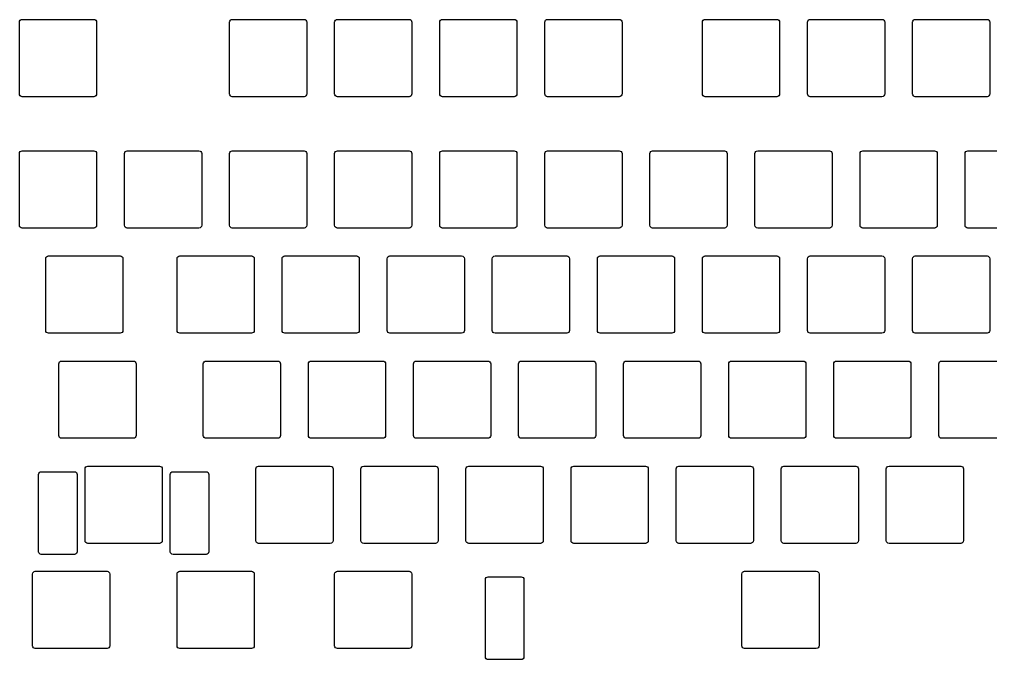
# Model space of a CAD drawing. Header units: millimetres. Extents: x 0 to 343, y 0 to 116.
# Drawn here: x 0 to 176.1, y 0 to 116 of the extents above; entities that cross this region are included whole.
import ezdxf

# ---------------------------------------------------------------- set-up
doc = ezdxf.new("R2010")
doc.units = ezdxf.units.MM
doc.layers.get('0').update_dxf_attribs({"linetype": 'CONTINUOUS'})

msp = doc.modelspace()

# ---------------------------------------------------------------- linework, layer by layer
at = {"color": 7}
for p, q in [((0, 102.513), (0, 115.513)), ((0.5, 116.013), (13.5, 116.013)), ((14, 115.513), (14, 102.513)), ((38.1, 102.513), (38.1, 115.513)), ((38.6, 116.013), (51.6, 116.013)), ((52.1, 115.513), (52.1, 102.513)), ((57.15, 102.513), (57.15, 115.513)), ((57.65, 116.013), (70.65, 116.013)), ((71.15, 115.513), (71.15, 102.513)), ((76.2, 102.513), (76.2, 115.513)), ((76.7, 116.013), (89.7, 116.013)), ((90.2, 115.513), (90.2, 102.513)), ((95.25, 102.513), (95.25, 115.513)), ((95.75, 116.013), (108.75, 116.013)), ((109.25, 115.513), (109.25, 102.513)), ((123.825, 102.513), (123.825, 115.513)), ((124.325, 116.013), (137.325, 116.013)), ((137.825, 115.513), (137.825, 102.513)), ((142.875, 102.513), (142.875, 115.513)), ((143.375, 116.013), (156.375, 116.013)), ((156.875, 115.513), (156.875, 102.513)), ((161.925, 102.513), (161.925, 115.513)), ((162.425, 116.013), (175.425, 116.013)), ((175.925, 115.513), (175.925, 102.513)), ((0, 102.513), (0, 102.513)), ((38.1, 102.513), (38.1, 102.513)), ((57.15, 102.513), (57.15, 102.513)), ((76.2, 102.513), (76.2, 102.513)), ((95.25, 102.513), (95.25, 102.513)), ((123.825, 102.513), (123.825, 102.513)), ((142.875, 102.513), (142.875, 102.513)), ((161.925, 102.513), (161.925, 102.513)), ((13.5, 102.013), (0.5, 102.013)), ((51.6, 102.013), (38.6, 102.013)), ((70.65, 102.013), (57.65, 102.013)), ((89.7, 102.013), (76.7, 102.013)), ((108.75, 102.013), (95.75, 102.013)), ((137.325, 102.013), (124.325, 102.013)), ((156.375, 102.013), (143.375, 102.013)), ((175.425, 102.013), (162.425, 102.013)), ((0, 78.7), (0, 91.7)), ((0.5, 92.2), (13.5, 92.2)), ((14, 91.7), (14, 78.7)), ((19.05, 78.7), (19.05, 91.7)), ((19.55, 92.2), (32.55, 92.2)), ((33.05, 91.7), (33.05, 78.7)), ((38.1, 78.7), (38.1, 91.7)), ((38.6, 92.2), (51.6, 92.2)), ((52.1, 91.7), (52.1, 78.7)), ((57.15, 78.7), (57.15, 91.7)), ((57.65, 92.2), (70.65, 92.2)), ((71.15, 91.7), (71.15, 78.7)), ((76.2, 78.7), (76.2, 91.7)), ((76.7, 92.2), (89.7, 92.2)), ((90.2, 91.7), (90.2, 78.7)), ((95.25, 78.7), (95.25, 91.7)), ((95.75, 92.2), (108.75, 92.2)), ((109.25, 91.7), (109.25, 78.7)), ((114.3, 78.7), (114.3, 91.7)), ((114.8, 92.2), (127.8, 92.2)), ((128.3, 91.7), (128.3, 78.7)), ((133.35, 78.7), (133.35, 91.7)), ((133.85, 92.2), (146.85, 92.2)), ((147.35, 91.7), (147.35, 78.7)), ((152.4, 78.7), (152.4, 91.7)), ((152.9, 92.2), (165.9, 92.2)), ((166.4, 91.7), (166.4, 78.7)), ((171.45, 78.7), (171.45, 91.7)), ((171.95, 92.2), (184.95, 92.2)), ((0, 78.7), (0, 78.7)), ((13.5, 78.2), (0.5, 78.2)), ((19.05, 78.7), (19.05, 78.7)), ((32.55, 78.2), (19.55, 78.2)), ((38.1, 78.7), (38.1, 78.7)), ((51.6, 78.2), (38.6, 78.2)), ((57.15, 78.7), (57.15, 78.7)), ((70.65, 78.2), (57.65, 78.2)), ((76.2, 78.7), (76.2, 78.7)), ((89.7, 78.2), (76.7, 78.2)), ((95.25, 78.7), (95.25, 78.7)), ((108.75, 78.2), (95.75, 78.2)), ((114.3, 78.7), (114.3, 78.7)), ((127.8, 78.2), (114.8, 78.2)), ((133.35, 78.7), (133.35, 78.7)), ((146.85, 78.2), (133.85, 78.2)), ((152.4, 78.7), (152.4, 78.7)), ((165.9, 78.2), (152.9, 78.2)), ((171.45, 78.7), (171.45, 78.7)), ((184.95, 78.2), (171.95, 78.2)), ((4.763, 59.65), (4.763, 72.65)), ((5.263, 73.15), (18.263, 73.15)), ((18.763, 72.65), (18.763, 59.65)), ((28.575, 59.65), (28.575, 72.65)), ((29.075, 73.15), (42.075, 73.15)), ((42.575, 72.65), (42.575, 59.65)), ((47.625, 59.65), (47.625, 72.65)), ((48.125, 73.15), (61.125, 73.15)), ((61.625, 72.65), (61.625, 59.65)), ((66.675, 59.65), (66.675, 72.65)), ((67.175, 73.15), (80.175, 73.15)), ((80.675, 72.65), (80.675, 59.65)), ((85.725, 59.65), (85.725, 72.65)), ((86.225, 73.15), (99.225, 73.15)), ((99.725, 72.65), (99.725, 59.65)), ((104.775, 59.65), (104.775, 72.65)), ((105.275, 73.15), (118.275, 73.15)), ((118.775, 72.65), (118.775, 59.65)), ((123.825, 59.65), (123.825, 72.65)), ((124.325, 73.15), (137.325, 73.15)), ((137.825, 72.65), (137.825, 59.65)), ((142.875, 59.65), (142.875, 72.65)), ((143.375, 73.15), (156.375, 73.15)), ((156.875, 72.65), (156.875, 59.65)), ((161.925, 59.65), (161.925, 72.65)), ((162.425, 73.15), (175.425, 73.15)), ((175.925, 72.65), (175.925, 59.65)), ((4.763, 59.65), (4.763, 59.65)), ((18.263, 59.15), (5.263, 59.15)), ((28.575, 59.65), (28.575, 59.65)), ((42.075, 59.15), (29.075, 59.15)), ((47.625, 59.65), (47.625, 59.65)), ((61.125, 59.15), (48.125, 59.15)), ((66.675, 59.65), (66.675, 59.65)), ((80.175, 59.15), (67.175, 59.15)), ((85.725, 59.65), (85.725, 59.65)), ((99.225, 59.15), (86.225, 59.15)), ((104.775, 59.65), (104.775, 59.65)), ((118.275, 59.15), (105.275, 59.15)), ((123.825, 59.65), (123.825, 59.65)), ((137.325, 59.15), (124.325, 59.15)), ((142.875, 59.65), (142.875, 59.65)), ((156.375, 59.15), (143.375, 59.15)), ((161.925, 59.65), (161.925, 59.65)), ((175.425, 59.15), (162.425, 59.15)), ((7.144, 40.6), (7.144, 53.601)), ((7.644, 54.101), (20.644, 54.101)), ((21.144, 53.601), (21.144, 40.6)), ((33.338, 40.6), (33.338, 53.601)), ((33.838, 54.101), (46.838, 54.101)), ((47.338, 53.601), (47.338, 40.6)), ((52.388, 40.6), (52.388, 53.601)), ((52.888, 54.101), (65.888, 54.101)), ((66.388, 53.601), (66.388, 40.6)), ((71.438, 40.6), (71.438, 53.601)), ((71.938, 54.101), (84.938, 54.101)), ((85.438, 53.601), (85.438, 40.6)), ((90.488, 40.6), (90.488, 53.601)), ((90.988, 54.101), (103.988, 54.101)), ((104.488, 53.601), (104.488, 40.6)), ((109.538, 40.6), (109.538, 53.601)), ((110.038, 54.101), (123.038, 54.101)), ((123.538, 53.601), (123.538, 40.6)), ((128.588, 40.6), (128.588, 53.601)), ((129.088, 54.101), (142.088, 54.101)), ((142.588, 53.601), (142.588, 40.6)), ((147.638, 40.6), (147.638, 53.601)), ((148.138, 54.101), (161.138, 54.101)), ((161.638, 53.601), (161.638, 40.6)), ((166.688, 40.6), (166.688, 53.601)), ((167.188, 54.101), (180.188, 54.101)), ((7.144, 40.6), (7.144, 40.6)), ((33.338, 40.6), (33.338, 40.6)), ((52.388, 40.6), (52.388, 40.6)), ((71.438, 40.6), (71.438, 40.6)), ((90.488, 40.6), (90.488, 40.6)), ((109.538, 40.6), (109.538, 40.6)), ((128.588, 40.6), (128.588, 40.6)), ((147.638, 40.6), (147.638, 40.6)), ((166.688, 40.6), (166.688, 40.6)), ((20.644, 40.1), (7.644, 40.1)), ((46.838, 40.1), (33.838, 40.1)), ((65.888, 40.1), (52.888, 40.1)), ((84.938, 40.1), (71.938, 40.1)), ((103.988, 40.1), (90.988, 40.1)), ((123.038, 40.1), (110.038, 40.1)), ((142.088, 40.1), (129.088, 40.1)), ((161.138, 40.1), (148.138, 40.1)), ((180.188, 40.1), (167.188, 40.1)), ((3.468, 19.55), (3.468, 33.55)), ((3.968, 34.05), (9.968, 34.05)), ((10.468, 33.55), (10.468, 19.55)), ((11.906, 21.55), (11.906, 34.55)), ((12.406, 35.05), (25.406, 35.05)), ((25.906, 34.55), (25.906, 21.55)), ((27.344, 19.55), (27.344, 33.55)), ((27.844, 34.05), (33.844, 34.05)), ((34.344, 33.55), (34.344, 19.55)), ((42.863, 21.55), (42.863, 34.55)), ((43.363, 35.05), (56.363, 35.05)), ((56.863, 34.55), (56.863, 21.55)), ((61.913, 21.55), (61.913, 34.55)), ((62.413, 35.05), (75.413, 35.05)), ((75.913, 34.55), (75.913, 21.55)), ((80.963, 21.55), (80.963, 34.55)), ((81.463, 35.05), (94.463, 35.05)), ((94.963, 34.55), (94.963, 21.55)), ((100.013, 21.55), (100.013, 34.55)), ((100.513, 35.05), (113.513, 35.05)), ((114.013, 34.55), (114.013, 21.55)), ((119.063, 21.55), (119.063, 34.55)), ((119.563, 35.05), (132.563, 35.05)), ((133.063, 34.55), (133.063, 21.55)), ((138.113, 21.55), (138.113, 34.55)), ((138.613, 35.05), (151.613, 35.05)), ((152.113, 34.55), (152.113, 21.55)), ((157.163, 21.55), (157.163, 34.55)), ((157.663, 35.05), (170.663, 35.05)), ((171.163, 34.55), (171.163, 21.55)), ((11.906, 21.55), (11.906, 21.55)), ((42.863, 21.55), (42.863, 21.55)), ((61.913, 21.55), (61.913, 21.55)), ((80.963, 21.55), (80.963, 21.55)), ((100.013, 21.55), (100.013, 21.55)), ((119.063, 21.55), (119.063, 21.55)), ((138.113, 21.55), (138.113, 21.55)), ((157.163, 21.55), (157.163, 21.55)), ((3.468, 19.55), (3.468, 19.55)), ((25.406, 21.05), (12.406, 21.05)), ((27.344, 19.55), (27.344, 19.55)), ((56.363, 21.05), (43.363, 21.05)), ((75.413, 21.05), (62.413, 21.05)), ((94.463, 21.05), (81.463, 21.05)), ((113.513, 21.05), (100.513, 21.05)), ((132.563, 21.05), (119.563, 21.05)), ((151.613, 21.05), (138.613, 21.05)), ((170.663, 21.05), (157.663, 21.05)), ((9.968, 19.05), (3.968, 19.05)), ((33.844, 19.05), (27.844, 19.05)), ((2.881, 16), (15.881, 16)), ((29.075, 16), (42.075, 16)), ((57.65, 16), (70.65, 16)), ((131.469, 16), (144.469, 16)), ((2.381, 2.5), (2.381, 15.5)), ((16.381, 15.5), (16.381, 2.5)), ((28.575, 2.5), (28.575, 15.5)), ((42.575, 15.5), (42.575, 2.5)), ((57.15, 2.5), (57.15, 15.5)), ((71.15, 15.5), (71.15, 2.5)), ((84.469, 0.5), (84.469, 14.5)), ((84.969, 15), (90.969, 15)), ((91.469, 14.5), (91.469, 0.5)), ((130.969, 2.5), (130.969, 15.5)), ((144.969, 15.5), (144.969, 2.5)), ((2.381, 2.5), (2.381, 2.5)), ((15.881, 2), (2.881, 2)), ((28.575, 2.5), (28.575, 2.5)), ((42.075, 2), (29.075, 2)), ((57.15, 2.5), (57.15, 2.5)), ((70.65, 2), (57.65, 2)), ((130.969, 2.5), (130.969, 2.5)), ((144.469, 2), (131.469, 2)), ((84.469, 0.5), (84.469, 0.5)), ((90.969, 0), (84.969, 0))]:
    msp.add_line(p, q, dxfattribs=at)
for points in [[(0, 115.513), (0, 115.645608), (0.052678, 115.772785), (0.146447, 115.866553)], [(0.146447, 115.866553), (0.240215, 115.960322), (0.367392, 116.013), (0.5, 116.013)], [(13.5, 116.013), (13.632608, 116.013), (13.759785, 115.960322), (13.853553, 115.866553)], [(13.853553, 115.866553), (13.947322, 115.772785), (14, 115.645608), (14, 115.513)], [(38.1, 115.513), (38.1, 115.645608), (38.152678, 115.772785), (38.246447, 115.866553)], [(38.246447, 115.866553), (38.340215, 115.960322), (38.467392, 116.013), (38.6, 116.013)], [(51.6, 116.013), (51.732608, 116.013), (51.859785, 115.960322), (51.953553, 115.866553)], [(51.953553, 115.866553), (52.047322, 115.772785), (52.1, 115.645608), (52.1, 115.513)], [(57.15, 115.513), (57.15, 115.645608), (57.202678, 115.772785), (57.296447, 115.866553)], [(57.296447, 115.866553), (57.390215, 115.960322), (57.517392, 116.013), (57.65, 116.013)], [(70.65, 116.013), (70.782608, 116.013), (70.909785, 115.960322), (71.003553, 115.866553)], [(71.003553, 115.866553), (71.097322, 115.772785), (71.15, 115.645608), (71.15, 115.513)], [(76.2, 115.513), (76.2, 115.645608), (76.252678, 115.772785), (76.346447, 115.866553)], [(76.346447, 115.866553), (76.440215, 115.960322), (76.567392, 116.013), (76.7, 116.013)], [(89.7, 116.013), (89.832608, 116.013), (89.959785, 115.960322), (90.053553, 115.866553)], [(90.053553, 115.866553), (90.147322, 115.772785), (90.2, 115.645608), (90.2, 115.513)], [(95.25, 115.513), (95.25, 115.645608), (95.302678, 115.772785), (95.396447, 115.866553)], [(95.396447, 115.866553), (95.490215, 115.960322), (95.617392, 116.013), (95.75, 116.013)], [(108.75, 116.013), (108.882608, 116.013), (109.009785, 115.960322), (109.103553, 115.866553)], [(109.103553, 115.866553), (109.197322, 115.772785), (109.25, 115.645608), (109.25, 115.513)], [(123.825, 115.513), (123.825, 115.645608), (123.877678, 115.772785), (123.971447, 115.866553)], [(123.971447, 115.866553), (124.065215, 115.960322), (124.192392, 116.013), (124.325, 116.013)], [(137.325, 116.013), (137.457608, 116.013), (137.584785, 115.960322), (137.678553, 115.866553)], [(137.678553, 115.866553), (137.772322, 115.772785), (137.825, 115.645608), (137.825, 115.513)], [(142.875, 115.513), (142.875, 115.645608), (142.927678, 115.772785), (143.021447, 115.866553)], [(143.021447, 115.866553), (143.115215, 115.960322), (143.242392, 116.013), (143.375, 116.013)], [(156.375, 116.013), (156.507608, 116.013), (156.634785, 115.960322), (156.728553, 115.866553)], [(156.728553, 115.866553), (156.822322, 115.772785), (156.875, 115.645608), (156.875, 115.513)], [(161.925, 115.513), (161.925, 115.645608), (161.977678, 115.772785), (162.071447, 115.866553)], [(162.071447, 115.866553), (162.165215, 115.960322), (162.292392, 116.013), (162.425, 116.013)], [(175.425, 116.013), (175.557608, 116.013), (175.684785, 115.960322), (175.778553, 115.866553)], [(175.778553, 115.866553), (175.872322, 115.772785), (175.925, 115.645608), (175.925, 115.513)], [(0.146447, 102.159447), (0.052678, 102.253215), (0, 102.380392), (0, 102.513)], [(0.5, 102.013), (0.367392, 102.013), (0.240215, 102.065678), (0.146447, 102.159447)], [(13.853553, 102.159447), (13.759785, 102.065678), (13.632608, 102.013), (13.5, 102.013)], [(14, 102.513), (14, 102.380392), (13.947322, 102.253215), (13.853553, 102.159447)], [(38.246447, 102.159447), (38.152678, 102.253215), (38.1, 102.380392), (38.1, 102.513)], [(38.6, 102.013), (38.467392, 102.013), (38.340215, 102.065678), (38.246447, 102.159447)], [(51.953553, 102.159447), (51.859785, 102.065678), (51.732608, 102.013), (51.6, 102.013)], [(52.1, 102.513), (52.1, 102.380392), (52.047322, 102.253215), (51.953553, 102.159447)], [(57.296447, 102.159447), (57.202678, 102.253215), (57.15, 102.380392), (57.15, 102.513)], [(57.65, 102.013), (57.517392, 102.013), (57.390215, 102.065678), (57.296447, 102.159447)], [(71.003553, 102.159447), (70.909785, 102.065678), (70.782608, 102.013), (70.65, 102.013)], [(71.15, 102.513), (71.15, 102.380392), (71.097322, 102.253215), (71.003553, 102.159447)], [(76.346447, 102.159447), (76.252678, 102.253215), (76.2, 102.380392), (76.2, 102.513)], [(76.7, 102.013), (76.567392, 102.013), (76.440215, 102.065678), (76.346447, 102.159447)], [(90.053553, 102.159447), (89.959785, 102.065678), (89.832608, 102.013), (89.7, 102.013)], [(90.2, 102.513), (90.2, 102.380392), (90.147322, 102.253215), (90.053553, 102.159447)], [(95.396447, 102.159447), (95.302678, 102.253215), (95.25, 102.380392), (95.25, 102.513)], [(95.75, 102.013), (95.617392, 102.013), (95.490215, 102.065678), (95.396447, 102.159447)], [(109.103553, 102.159447), (109.009785, 102.065678), (108.882608, 102.013), (108.75, 102.013)], [(109.25, 102.513), (109.25, 102.380392), (109.197322, 102.253215), (109.103553, 102.159447)], [(123.971447, 102.159447), (123.877678, 102.253215), (123.825, 102.380392), (123.825, 102.513)], [(124.325, 102.013), (124.192392, 102.013), (124.065215, 102.065678), (123.971447, 102.159447)], [(137.678553, 102.159447), (137.584785, 102.065678), (137.457608, 102.013), (137.325, 102.013)], [(137.825, 102.513), (137.825, 102.380392), (137.772322, 102.253215), (137.678553, 102.159447)], [(143.021447, 102.159447), (142.927678, 102.253215), (142.875, 102.380392), (142.875, 102.513)], [(143.375, 102.013), (143.242392, 102.013), (143.115215, 102.065678), (143.021447, 102.159447)], [(156.728553, 102.159447), (156.634785, 102.065678), (156.507608, 102.013), (156.375, 102.013)], [(156.875, 102.513), (156.875, 102.380392), (156.822322, 102.253215), (156.728553, 102.159447)], [(162.071447, 102.159447), (161.977678, 102.253215), (161.925, 102.380392), (161.925, 102.513)], [(162.425, 102.013), (162.292392, 102.013), (162.165215, 102.065678), (162.071447, 102.159447)], [(175.778553, 102.159447), (175.684785, 102.065678), (175.557608, 102.013), (175.425, 102.013)], [(175.925, 102.513), (175.925, 102.380392), (175.872322, 102.253215), (175.778553, 102.159447)], [(0, 91.7), (0, 91.832608), (0.052678, 91.959785), (0.146447, 92.053553)], [(0.146447, 92.053553), (0.240215, 92.147322), (0.367392, 92.2), (0.5, 92.2)], [(13.5, 92.2), (13.632608, 92.2), (13.759785, 92.147322), (13.853553, 92.053553)], [(13.853553, 92.053553), (13.947322, 91.959785), (14, 91.832608), (14, 91.7)], [(19.05, 91.7), (19.05, 91.832608), (19.102678, 91.959785), (19.196447, 92.053553)], [(19.196447, 92.053553), (19.290215, 92.147322), (19.417392, 92.2), (19.55, 92.2)], [(32.55, 92.2), (32.682608, 92.2), (32.809785, 92.147322), (32.903553, 92.053553)], [(32.903553, 92.053553), (32.997322, 91.959785), (33.05, 91.832608), (33.05, 91.7)], [(38.1, 91.7), (38.1, 91.832608), (38.152678, 91.959785), (38.246447, 92.053553)], [(38.246447, 92.053553), (38.340215, 92.147322), (38.467392, 92.2), (38.6, 92.2)], [(51.6, 92.2), (51.732608, 92.2), (51.859785, 92.147322), (51.953553, 92.053553)], [(51.953553, 92.053553), (52.047322, 91.959785), (52.1, 91.832608), (52.1, 91.7)], [(57.15, 91.7), (57.15, 91.832608), (57.202678, 91.959785), (57.296447, 92.053553)], [(57.296447, 92.053553), (57.390215, 92.147322), (57.517392, 92.2), (57.65, 92.2)], [(70.65, 92.2), (70.782608, 92.2), (70.909785, 92.147322), (71.003553, 92.053553)], [(71.003553, 92.053553), (71.097322, 91.959785), (71.15, 91.832608), (71.15, 91.7)], [(76.2, 91.7), (76.2, 91.832608), (76.252678, 91.959785), (76.346447, 92.053553)], [(76.346447, 92.053553), (76.440215, 92.147322), (76.567392, 92.2), (76.7, 92.2)], [(89.7, 92.2), (89.832608, 92.2), (89.959785, 92.147322), (90.053553, 92.053553)], [(90.053553, 92.053553), (90.147322, 91.959785), (90.2, 91.832608), (90.2, 91.7)], [(95.25, 91.7), (95.25, 91.832608), (95.302678, 91.959785), (95.396447, 92.053553)], [(95.396447, 92.053553), (95.490215, 92.147322), (95.617392, 92.2), (95.75, 92.2)], [(108.75, 92.2), (108.882608, 92.2), (109.009785, 92.147322), (109.103553, 92.053553)], [(109.103553, 92.053553), (109.197322, 91.959785), (109.25, 91.832608), (109.25, 91.7)], [(114.3, 91.7), (114.3, 91.832608), (114.352678, 91.959785), (114.446447, 92.053553)], [(114.446447, 92.053553), (114.540215, 92.147322), (114.667392, 92.2), (114.8, 92.2)], [(127.8, 92.2), (127.932608, 92.2), (128.059785, 92.147322), (128.153553, 92.053553)], [(128.153553, 92.053553), (128.247322, 91.959785), (128.3, 91.832608), (128.3, 91.7)], [(133.35, 91.7), (133.35, 91.832608), (133.402678, 91.959785), (133.496447, 92.053553)], [(133.496447, 92.053553), (133.590215, 92.147322), (133.717392, 92.2), (133.85, 92.2)], [(146.85, 92.2), (146.982608, 92.2), (147.109785, 92.147322), (147.203553, 92.053553)], [(147.203553, 92.053553), (147.297322, 91.959785), (147.35, 91.832608), (147.35, 91.7)], [(152.4, 91.7), (152.4, 91.832608), (152.452678, 91.959785), (152.546447, 92.053553)], [(152.546447, 92.053553), (152.640215, 92.147322), (152.767392, 92.2), (152.9, 92.2)], [(165.9, 92.2), (166.032608, 92.2), (166.159785, 92.147322), (166.253553, 92.053553)], [(166.253553, 92.053553), (166.347322, 91.959785), (166.4, 91.832608), (166.4, 91.7)], [(171.45, 91.7), (171.45, 91.832608), (171.502678, 91.959785), (171.596447, 92.053553)], [(171.596447, 92.053553), (171.690215, 92.147322), (171.817392, 92.2), (171.95, 92.2)], [(0.146447, 78.346447), (0.052678, 78.440215), (0, 78.567392), (0, 78.7)], [(0.5, 78.2), (0.367392, 78.2), (0.240215, 78.252678), (0.146447, 78.346447)], [(13.853553, 78.346447), (13.759785, 78.252678), (13.632608, 78.2), (13.5, 78.2)], [(14, 78.7), (14, 78.567392), (13.947322, 78.440215), (13.853553, 78.346447)], [(19.196447, 78.346447), (19.102678, 78.440215), (19.05, 78.567392), (19.05, 78.7)], [(19.55, 78.2), (19.417392, 78.2), (19.290215, 78.252678), (19.196447, 78.346447)], [(32.903553, 78.346447), (32.809785, 78.252678), (32.682608, 78.2), (32.55, 78.2)], [(33.05, 78.7), (33.05, 78.567392), (32.997322, 78.440215), (32.903553, 78.346447)], [(38.246447, 78.346447), (38.152678, 78.440215), (38.1, 78.567392), (38.1, 78.7)], [(38.6, 78.2), (38.467392, 78.2), (38.340215, 78.252678), (38.246447, 78.346447)], [(51.953553, 78.346447), (51.859785, 78.252678), (51.732608, 78.2), (51.6, 78.2)], [(52.1, 78.7), (52.1, 78.567392), (52.047322, 78.440215), (51.953553, 78.346447)], [(57.296447, 78.346447), (57.202678, 78.440215), (57.15, 78.567392), (57.15, 78.7)], [(57.65, 78.2), (57.517392, 78.2), (57.390215, 78.252678), (57.296447, 78.346447)], [(71.003553, 78.346447), (70.909785, 78.252678), (70.782608, 78.2), (70.65, 78.2)], [(71.15, 78.7), (71.15, 78.567392), (71.097322, 78.440215), (71.003553, 78.346447)], [(76.346447, 78.346447), (76.252678, 78.440215), (76.2, 78.567392), (76.2, 78.7)], [(76.7, 78.2), (76.567392, 78.2), (76.440215, 78.252678), (76.346447, 78.346447)], [(90.053553, 78.346447), (89.959785, 78.252678), (89.832608, 78.2), (89.7, 78.2)], [(90.2, 78.7), (90.2, 78.567392), (90.147322, 78.440215), (90.053553, 78.346447)], [(95.396447, 78.346447), (95.302678, 78.440215), (95.25, 78.567392), (95.25, 78.7)], [(95.75, 78.2), (95.617392, 78.2), (95.490215, 78.252678), (95.396447, 78.346447)], [(109.103553, 78.346447), (109.009785, 78.252678), (108.882608, 78.2), (108.75, 78.2)], [(109.25, 78.7), (109.25, 78.567392), (109.197322, 78.440215), (109.103553, 78.346447)], [(114.446447, 78.346447), (114.352678, 78.440215), (114.3, 78.567392), (114.3, 78.7)], [(114.8, 78.2), (114.667392, 78.2), (114.540215, 78.252678), (114.446447, 78.346447)], [(128.153553, 78.346447), (128.059785, 78.252678), (127.932608, 78.2), (127.8, 78.2)], [(128.3, 78.7), (128.3, 78.567392), (128.247322, 78.440215), (128.153553, 78.346447)], [(133.496447, 78.346447), (133.402678, 78.440215), (133.35, 78.567392), (133.35, 78.7)], [(133.85, 78.2), (133.717392, 78.2), (133.590215, 78.252678), (133.496447, 78.346447)], [(147.203553, 78.346447), (147.109785, 78.252678), (146.982608, 78.2), (146.85, 78.2)], [(147.35, 78.7), (147.35, 78.567392), (147.297322, 78.440215), (147.203553, 78.346447)], [(152.546447, 78.346447), (152.452678, 78.440215), (152.4, 78.567392), (152.4, 78.7)], [(152.9, 78.2), (152.767392, 78.2), (152.640215, 78.252678), (152.546447, 78.346447)], [(166.253553, 78.346447), (166.159785, 78.252678), (166.032608, 78.2), (165.9, 78.2)], [(166.4, 78.7), (166.4, 78.567392), (166.347322, 78.440215), (166.253553, 78.346447)], [(171.596447, 78.346447), (171.502678, 78.440215), (171.45, 78.567392), (171.45, 78.7)], [(171.95, 78.2), (171.817392, 78.2), (171.690215, 78.252678), (171.596447, 78.346447)], [(4.763, 72.65), (4.763, 72.782608), (4.815678, 72.909785), (4.909447, 73.003553)], [(4.909447, 73.003553), (5.003215, 73.097322), (5.130392, 73.15), (5.263, 73.15)], [(18.263, 73.15), (18.395608, 73.15), (18.522785, 73.097322), (18.616553, 73.003553)], [(18.616553, 73.003553), (18.710322, 72.909785), (18.763, 72.782608), (18.763, 72.65)], [(28.575, 72.65), (28.575, 72.782608), (28.627678, 72.909785), (28.721447, 73.003553)], [(28.721447, 73.003553), (28.815215, 73.097322), (28.942392, 73.15), (29.075, 73.15)], [(42.075, 73.15), (42.207608, 73.15), (42.334785, 73.097322), (42.428553, 73.003553)], [(42.428553, 73.003553), (42.522322, 72.909785), (42.575, 72.782608), (42.575, 72.65)], [(47.625, 72.65), (47.625, 72.782608), (47.677678, 72.909785), (47.771447, 73.003553)], [(47.771447, 73.003553), (47.865215, 73.097322), (47.992392, 73.15), (48.125, 73.15)], [(61.125, 73.15), (61.257608, 73.15), (61.384785, 73.097322), (61.478553, 73.003553)], [(61.478553, 73.003553), (61.572322, 72.909785), (61.625, 72.782608), (61.625, 72.65)], [(66.675, 72.65), (66.675, 72.782608), (66.727678, 72.909785), (66.821447, 73.003553)], [(66.821447, 73.003553), (66.915215, 73.097322), (67.042392, 73.15), (67.175, 73.15)], [(80.175, 73.15), (80.307608, 73.15), (80.434785, 73.097322), (80.528553, 73.003553)], [(80.528553, 73.003553), (80.622322, 72.909785), (80.675, 72.782608), (80.675, 72.65)], [(85.725, 72.65), (85.725, 72.782608), (85.777678, 72.909785), (85.871447, 73.003553)], [(85.871447, 73.003553), (85.965215, 73.097322), (86.092392, 73.15), (86.225, 73.15)], [(99.225, 73.15), (99.357608, 73.15), (99.484785, 73.097322), (99.578553, 73.003553)], [(99.578553, 73.003553), (99.672322, 72.909785), (99.725, 72.782608), (99.725, 72.65)], [(104.775, 72.65), (104.775, 72.782608), (104.827678, 72.909785), (104.921447, 73.003553)], [(104.921447, 73.003553), (105.015215, 73.097322), (105.142392, 73.15), (105.275, 73.15)], [(118.275, 73.15), (118.407608, 73.15), (118.534785, 73.097322), (118.628553, 73.003553)], [(118.628553, 73.003553), (118.722322, 72.909785), (118.775, 72.782608), (118.775, 72.65)], [(123.825, 72.65), (123.825, 72.782608), (123.877678, 72.909785), (123.971447, 73.003553)], [(123.971447, 73.003553), (124.065215, 73.097322), (124.192392, 73.15), (124.325, 73.15)], [(137.325, 73.15), (137.457608, 73.15), (137.584785, 73.097322), (137.678553, 73.003553)], [(137.678553, 73.003553), (137.772322, 72.909785), (137.825, 72.782608), (137.825, 72.65)], [(142.875, 72.65), (142.875, 72.782608), (142.927678, 72.909785), (143.021447, 73.003553)], [(143.021447, 73.003553), (143.115215, 73.097322), (143.242392, 73.15), (143.375, 73.15)], [(156.375, 73.15), (156.507608, 73.15), (156.634785, 73.097322), (156.728553, 73.003553)], [(156.728553, 73.003553), (156.822322, 72.909785), (156.875, 72.782608), (156.875, 72.65)], [(161.925, 72.65), (161.925, 72.782608), (161.977678, 72.909785), (162.071447, 73.003553)], [(162.071447, 73.003553), (162.165215, 73.097322), (162.292392, 73.15), (162.425, 73.15)], [(175.425, 73.15), (175.557608, 73.15), (175.684785, 73.097322), (175.778553, 73.003553)], [(175.778553, 73.003553), (175.872322, 72.909785), (175.925, 72.782608), (175.925, 72.65)], [(4.909447, 59.296447), (4.815678, 59.390215), (4.763, 59.517392), (4.763, 59.65)], [(5.263, 59.15), (5.130392, 59.15), (5.003215, 59.202678), (4.909447, 59.296447)], [(18.616553, 59.296447), (18.522785, 59.202678), (18.395608, 59.15), (18.263, 59.15)], [(18.763, 59.65), (18.763, 59.517392), (18.710322, 59.390215), (18.616553, 59.296447)], [(28.721447, 59.296447), (28.627678, 59.390215), (28.575, 59.517392), (28.575, 59.65)], [(29.075, 59.15), (28.942392, 59.15), (28.815215, 59.202678), (28.721447, 59.296447)], [(42.428553, 59.296447), (42.334785, 59.202678), (42.207608, 59.15), (42.075, 59.15)], [(42.575, 59.65), (42.575, 59.517392), (42.522322, 59.390215), (42.428553, 59.296447)], [(47.771447, 59.296447), (47.677678, 59.390215), (47.625, 59.517392), (47.625, 59.65)], [(48.125, 59.15), (47.992392, 59.15), (47.865215, 59.202678), (47.771447, 59.296447)], [(61.478553, 59.296447), (61.384785, 59.202678), (61.257608, 59.15), (61.125, 59.15)], [(61.625, 59.65), (61.625, 59.517392), (61.572322, 59.390215), (61.478553, 59.296447)], [(66.821447, 59.296447), (66.727678, 59.390215), (66.675, 59.517392), (66.675, 59.65)], [(67.175, 59.15), (67.042392, 59.15), (66.915215, 59.202678), (66.821447, 59.296447)], [(80.528553, 59.296447), (80.434785, 59.202678), (80.307608, 59.15), (80.175, 59.15)], [(80.675, 59.65), (80.675, 59.517392), (80.622322, 59.390215), (80.528553, 59.296447)], [(85.871447, 59.296447), (85.777678, 59.390215), (85.725, 59.517392), (85.725, 59.65)], [(86.225, 59.15), (86.092392, 59.15), (85.965215, 59.202678), (85.871447, 59.296447)], [(99.578553, 59.296447), (99.484785, 59.202678), (99.357608, 59.15), (99.225, 59.15)], [(99.725, 59.65), (99.725, 59.517392), (99.672322, 59.390215), (99.578553, 59.296447)], [(104.921447, 59.296447), (104.827678, 59.390215), (104.775, 59.517392), (104.775, 59.65)], [(105.275, 59.15), (105.142392, 59.15), (105.015215, 59.202678), (104.921447, 59.296447)], [(118.628553, 59.296447), (118.534785, 59.202678), (118.407608, 59.15), (118.275, 59.15)], [(118.775, 59.65), (118.775, 59.517392), (118.722322, 59.390215), (118.628553, 59.296447)], [(123.971447, 59.296447), (123.877678, 59.390215), (123.825, 59.517392), (123.825, 59.65)], [(124.325, 59.15), (124.192392, 59.15), (124.065215, 59.202678), (123.971447, 59.296447)], [(137.678553, 59.296447), (137.584785, 59.202678), (137.457608, 59.15), (137.325, 59.15)], [(137.825, 59.65), (137.825, 59.517392), (137.772322, 59.390215), (137.678553, 59.296447)], [(143.021447, 59.296447), (142.927678, 59.390215), (142.875, 59.517392), (142.875, 59.65)], [(143.375, 59.15), (143.242392, 59.15), (143.115215, 59.202678), (143.021447, 59.296447)], [(156.728553, 59.296447), (156.634785, 59.202678), (156.507608, 59.15), (156.375, 59.15)], [(156.875, 59.65), (156.875, 59.517392), (156.822322, 59.390215), (156.728553, 59.296447)], [(162.071447, 59.296447), (161.977678, 59.390215), (161.925, 59.517392), (161.925, 59.65)], [(162.425, 59.15), (162.292392, 59.15), (162.165215, 59.202678), (162.071447, 59.296447)], [(175.778553, 59.296447), (175.684785, 59.202678), (175.557608, 59.15), (175.425, 59.15)], [(175.925, 59.65), (175.925, 59.517392), (175.872322, 59.390215), (175.778553, 59.296447)], [(7.144, 53.601), (7.144, 53.733608), (7.196678, 53.860785), (7.290447, 53.954553)], [(7.290447, 53.954553), (7.384215, 54.048322), (7.511392, 54.101), (7.644, 54.101)], [(20.644, 54.101), (20.776608, 54.101), (20.903785, 54.048322), (20.997553, 53.954553)], [(20.997553, 53.954553), (21.091322, 53.860785), (21.144, 53.733608), (21.144, 53.601)], [(33.338, 53.601), (33.338, 53.733608), (33.390678, 53.860785), (33.484447, 53.954553)], [(33.484447, 53.954553), (33.578215, 54.048322), (33.705392, 54.101), (33.838, 54.101)], [(46.838, 54.101), (46.970608, 54.101), (47.097785, 54.048322), (47.191553, 53.954553)], [(47.191553, 53.954553), (47.285322, 53.860785), (47.338, 53.733608), (47.338, 53.601)], [(52.388, 53.601), (52.388, 53.733608), (52.440678, 53.860785), (52.534447, 53.954553)], [(52.534447, 53.954553), (52.628215, 54.048322), (52.755392, 54.101), (52.888, 54.101)], [(65.888, 54.101), (66.020608, 54.101), (66.147785, 54.048322), (66.241553, 53.954553)], [(66.241553, 53.954553), (66.335322, 53.860785), (66.388, 53.733608), (66.388, 53.601)], [(71.438, 53.601), (71.438, 53.733608), (71.490678, 53.860785), (71.584447, 53.954553)], [(71.584447, 53.954553), (71.678215, 54.048322), (71.805392, 54.101), (71.938, 54.101)], [(84.938, 54.101), (85.070608, 54.101), (85.197785, 54.048322), (85.291553, 53.954553)], [(85.291553, 53.954553), (85.385322, 53.860785), (85.438, 53.733608), (85.438, 53.601)], [(90.488, 53.601), (90.488, 53.733608), (90.540678, 53.860785), (90.634447, 53.954553)], [(90.634447, 53.954553), (90.728215, 54.048322), (90.855392, 54.101), (90.988, 54.101)], [(103.988, 54.101), (104.120608, 54.101), (104.247785, 54.048322), (104.341553, 53.954553)], [(104.341553, 53.954553), (104.435322, 53.860785), (104.488, 53.733608), (104.488, 53.601)], [(109.538, 53.601), (109.538, 53.733608), (109.590678, 53.860785), (109.684447, 53.954553)], [(109.684447, 53.954553), (109.778215, 54.048322), (109.905392, 54.101), (110.038, 54.101)], [(123.038, 54.101), (123.170608, 54.101), (123.297785, 54.048322), (123.391553, 53.954553)], [(123.391553, 53.954553), (123.485322, 53.860785), (123.538, 53.733608), (123.538, 53.601)], [(128.588, 53.601), (128.588, 53.733608), (128.640678, 53.860785), (128.734447, 53.954553)], [(128.734447, 53.954553), (128.828215, 54.048322), (128.955392, 54.101), (129.088, 54.101)], [(142.088, 54.101), (142.220608, 54.101), (142.347785, 54.048322), (142.441553, 53.954553)], [(142.441553, 53.954553), (142.535322, 53.860785), (142.588, 53.733608), (142.588, 53.601)], [(147.638, 53.601), (147.638, 53.733608), (147.690678, 53.860785), (147.784447, 53.954553)], [(147.784447, 53.954553), (147.878215, 54.048322), (148.005392, 54.101), (148.138, 54.101)], [(161.138, 54.101), (161.270608, 54.101), (161.397785, 54.048322), (161.491553, 53.954553)], [(161.491553, 53.954553), (161.585322, 53.860785), (161.638, 53.733608), (161.638, 53.601)], [(166.688, 53.601), (166.688, 53.733608), (166.740678, 53.860785), (166.834447, 53.954553)], [(166.834447, 53.954553), (166.928215, 54.048322), (167.055392, 54.101), (167.188, 54.101)], [(7.290447, 40.246447), (7.196678, 40.340215), (7.144, 40.467392), (7.144, 40.6)], [(21.144, 40.6), (21.144, 40.467392), (21.091322, 40.340215), (20.997553, 40.246447)], [(33.484447, 40.246447), (33.390678, 40.340215), (33.338, 40.467392), (33.338, 40.6)], [(47.338, 40.6), (47.338, 40.467392), (47.285322, 40.340215), (47.191553, 40.246447)], [(52.534447, 40.246447), (52.440678, 40.340215), (52.388, 40.467392), (52.388, 40.6)], [(66.388, 40.6), (66.388, 40.467392), (66.335322, 40.340215), (66.241553, 40.246447)], [(71.584447, 40.246447), (71.490678, 40.340215), (71.438, 40.467392), (71.438, 40.6)], [(85.438, 40.6), (85.438, 40.467392), (85.385322, 40.340215), (85.291553, 40.246447)], [(90.634447, 40.246447), (90.540678, 40.340215), (90.488, 40.467392), (90.488, 40.6)], [(104.488, 40.6), (104.488, 40.467392), (104.435322, 40.340215), (104.341553, 40.246447)], [(109.684447, 40.246447), (109.590678, 40.340215), (109.538, 40.467392), (109.538, 40.6)], [(123.538, 40.6), (123.538, 40.467392), (123.485322, 40.340215), (123.391553, 40.246447)], [(128.734447, 40.246447), (128.640678, 40.340215), (128.588, 40.467392), (128.588, 40.6)], [(142.588, 40.6), (142.588, 40.467392), (142.535322, 40.340215), (142.441553, 40.246447)], [(147.784447, 40.246447), (147.690678, 40.340215), (147.638, 40.467392), (147.638, 40.6)], [(161.638, 40.6), (161.638, 40.467392), (161.585322, 40.340215), (161.491553, 40.246447)], [(166.834447, 40.246447), (166.740678, 40.340215), (166.688, 40.467392), (166.688, 40.6)], [(7.644, 40.1), (7.511392, 40.1), (7.384215, 40.152678), (7.290447, 40.246447)], [(20.997553, 40.246447), (20.903785, 40.152678), (20.776608, 40.1), (20.644, 40.1)], [(33.838, 40.1), (33.705392, 40.1), (33.578215, 40.152678), (33.484447, 40.246447)], [(47.191553, 40.246447), (47.097785, 40.152678), (46.970608, 40.1), (46.838, 40.1)], [(52.888, 40.1), (52.755392, 40.1), (52.628215, 40.152678), (52.534447, 40.246447)], [(66.241553, 40.246447), (66.147785, 40.152678), (66.020608, 40.1), (65.888, 40.1)], [(71.938, 40.1), (71.805392, 40.1), (71.678215, 40.152678), (71.584447, 40.246447)], [(85.291553, 40.246447), (85.197785, 40.152678), (85.070608, 40.1), (84.938, 40.1)], [(90.988, 40.1), (90.855392, 40.1), (90.728215, 40.152678), (90.634447, 40.246447)], [(104.341553, 40.246447), (104.247785, 40.152678), (104.120608, 40.1), (103.988, 40.1)], [(110.038, 40.1), (109.905392, 40.1), (109.778215, 40.152678), (109.684447, 40.246447)], [(123.391553, 40.246447), (123.297785, 40.152678), (123.170608, 40.1), (123.038, 40.1)], [(129.088, 40.1), (128.955392, 40.1), (128.828215, 40.152678), (128.734447, 40.246447)], [(142.441553, 40.246447), (142.347785, 40.152678), (142.220608, 40.1), (142.088, 40.1)], [(148.138, 40.1), (148.005392, 40.1), (147.878215, 40.152678), (147.784447, 40.246447)], [(161.491553, 40.246447), (161.397785, 40.152678), (161.270608, 40.1), (161.138, 40.1)], [(167.188, 40.1), (167.055392, 40.1), (166.928215, 40.152678), (166.834447, 40.246447)], [(3.468, 33.55), (3.468, 33.682608), (3.520678, 33.809785), (3.614447, 33.903553)], [(3.614447, 33.903553), (3.708215, 33.997322), (3.835392, 34.05), (3.968, 34.05)], [(9.968, 34.05), (10.100608, 34.05), (10.227785, 33.997322), (10.321553, 33.903553)], [(10.321553, 33.903553), (10.415322, 33.809785), (10.468, 33.682608), (10.468, 33.55)], [(11.906, 34.55), (11.906, 34.682608), (11.958678, 34.809785), (12.052447, 34.903553)], [(12.052447, 34.903553), (12.146215, 34.997322), (12.273392, 35.05), (12.406, 35.05)], [(25.406, 35.05), (25.538608, 35.05), (25.665785, 34.997322), (25.759553, 34.903553)], [(25.759553, 34.903553), (25.853322, 34.809785), (25.906, 34.682608), (25.906, 34.55)], [(27.344, 33.55), (27.344, 33.682608), (27.396678, 33.809785), (27.490447, 33.903553)], [(27.490447, 33.903553), (27.584215, 33.997322), (27.711392, 34.05), (27.844, 34.05)], [(33.844, 34.05), (33.976608, 34.05), (34.103785, 33.997322), (34.197553, 33.903553)], [(34.197553, 33.903553), (34.291322, 33.809785), (34.344, 33.682608), (34.344, 33.55)], [(42.863, 34.55), (42.863, 34.682608), (42.915678, 34.809785), (43.009447, 34.903553)], [(43.009447, 34.903553), (43.103215, 34.997322), (43.230392, 35.05), (43.363, 35.05)], [(56.363, 35.05), (56.495608, 35.05), (56.622785, 34.997322), (56.716553, 34.903553)], [(56.716553, 34.903553), (56.810322, 34.809785), (56.863, 34.682608), (56.863, 34.55)], [(61.913, 34.55), (61.913, 34.682608), (61.965678, 34.809785), (62.059447, 34.903553)], [(62.059447, 34.903553), (62.153215, 34.997322), (62.280392, 35.05), (62.413, 35.05)], [(75.413, 35.05), (75.545608, 35.05), (75.672785, 34.997322), (75.766553, 34.903553)], [(75.766553, 34.903553), (75.860322, 34.809785), (75.913, 34.682608), (75.913, 34.55)], [(80.963, 34.55), (80.963, 34.682608), (81.015678, 34.809785), (81.109447, 34.903553)], [(81.109447, 34.903553), (81.203215, 34.997322), (81.330392, 35.05), (81.463, 35.05)], [(94.463, 35.05), (94.595608, 35.05), (94.722785, 34.997322), (94.816553, 34.903553)], [(94.816553, 34.903553), (94.910322, 34.809785), (94.963, 34.682608), (94.963, 34.55)], [(100.013, 34.55), (100.013, 34.682608), (100.065678, 34.809785), (100.159447, 34.903553)], [(100.159447, 34.903553), (100.253215, 34.997322), (100.380392, 35.05), (100.513, 35.05)], [(113.513, 35.05), (113.645608, 35.05), (113.772785, 34.997322), (113.866553, 34.903553)], [(113.866553, 34.903553), (113.960322, 34.809785), (114.013, 34.682608), (114.013, 34.55)], [(119.063, 34.55), (119.063, 34.682608), (119.115678, 34.809785), (119.209447, 34.903553)], [(119.209447, 34.903553), (119.303215, 34.997322), (119.430392, 35.05), (119.563, 35.05)], [(132.563, 35.05), (132.695608, 35.05), (132.822785, 34.997322), (132.916553, 34.903553)], [(132.916553, 34.903553), (133.010322, 34.809785), (133.063, 34.682608), (133.063, 34.55)], [(138.113, 34.55), (138.113, 34.682608), (138.165678, 34.809785), (138.259447, 34.903553)], [(138.259447, 34.903553), (138.353215, 34.997322), (138.480392, 35.05), (138.613, 35.05)], [(151.613, 35.05), (151.745608, 35.05), (151.872785, 34.997322), (151.966553, 34.903553)], [(151.966553, 34.903553), (152.060322, 34.809785), (152.113, 34.682608), (152.113, 34.55)], [(157.163, 34.55), (157.163, 34.682608), (157.215678, 34.809785), (157.309447, 34.903553)], [(157.309447, 34.903553), (157.403215, 34.997322), (157.530392, 35.05), (157.663, 35.05)], [(170.663, 35.05), (170.795608, 35.05), (170.922785, 34.997322), (171.016553, 34.903553)], [(171.016553, 34.903553), (171.110322, 34.809785), (171.163, 34.682608), (171.163, 34.55)], [(12.052447, 21.196447), (11.958678, 21.290215), (11.906, 21.417392), (11.906, 21.55)], [(12.406, 21.05), (12.273392, 21.05), (12.146215, 21.102678), (12.052447, 21.196447)], [(25.759553, 21.196447), (25.665785, 21.102678), (25.538608, 21.05), (25.406, 21.05)], [(25.906, 21.55), (25.906, 21.417392), (25.853322, 21.290215), (25.759553, 21.196447)], [(43.009447, 21.196447), (42.915678, 21.290215), (42.863, 21.417392), (42.863, 21.55)], [(43.363, 21.05), (43.230392, 21.05), (43.103215, 21.102678), (43.009447, 21.196447)], [(56.716553, 21.196447), (56.622785, 21.102678), (56.495608, 21.05), (56.363, 21.05)], [(56.863, 21.55), (56.863, 21.417392), (56.810322, 21.290215), (56.716553, 21.196447)], [(62.059447, 21.196447), (61.965678, 21.290215), (61.913, 21.417392), (61.913, 21.55)], [(62.413, 21.05), (62.280392, 21.05), (62.153215, 21.102678), (62.059447, 21.196447)], [(75.766553, 21.196447), (75.672785, 21.102678), (75.545608, 21.05), (75.413, 21.05)], [(75.913, 21.55), (75.913, 21.417392), (75.860322, 21.290215), (75.766553, 21.196447)], [(81.109447, 21.196447), (81.015678, 21.290215), (80.963, 21.417392), (80.963, 21.55)], [(81.463, 21.05), (81.330392, 21.05), (81.203215, 21.102678), (81.109447, 21.196447)], [(94.816553, 21.196447), (94.722785, 21.102678), (94.595608, 21.05), (94.463, 21.05)], [(94.963, 21.55), (94.963, 21.417392), (94.910322, 21.290215), (94.816553, 21.196447)], [(100.159447, 21.196447), (100.065678, 21.290215), (100.013, 21.417392), (100.013, 21.55)], [(100.513, 21.05), (100.380392, 21.05), (100.253215, 21.102678), (100.159447, 21.196447)], [(113.866553, 21.196447), (113.772785, 21.102678), (113.645608, 21.05), (113.513, 21.05)], [(114.013, 21.55), (114.013, 21.417392), (113.960322, 21.290215), (113.866553, 21.196447)], [(119.209447, 21.196447), (119.115678, 21.290215), (119.063, 21.417392), (119.063, 21.55)], [(119.563, 21.05), (119.430392, 21.05), (119.303215, 21.102678), (119.209447, 21.196447)], [(132.916553, 21.196447), (132.822785, 21.102678), (132.695608, 21.05), (132.563, 21.05)], [(133.063, 21.55), (133.063, 21.417392), (133.010322, 21.290215), (132.916553, 21.196447)], [(138.259447, 21.196447), (138.165678, 21.290215), (138.113, 21.417392), (138.113, 21.55)], [(138.613, 21.05), (138.480392, 21.05), (138.353215, 21.102678), (138.259447, 21.196447)], [(151.966553, 21.196447), (151.872785, 21.102678), (151.745608, 21.05), (151.613, 21.05)], [(152.113, 21.55), (152.113, 21.417392), (152.060322, 21.290215), (151.966553, 21.196447)], [(157.309447, 21.196447), (157.215678, 21.290215), (157.163, 21.417392), (157.163, 21.55)], [(157.663, 21.05), (157.530392, 21.05), (157.403215, 21.102678), (157.309447, 21.196447)], [(171.016553, 21.196447), (170.922785, 21.102678), (170.795608, 21.05), (170.663, 21.05)], [(171.163, 21.55), (171.163, 21.417392), (171.110322, 21.290215), (171.016553, 21.196447)], [(3.614447, 19.196447), (3.520678, 19.290215), (3.468, 19.417392), (3.468, 19.55)], [(10.468, 19.55), (10.468, 19.417392), (10.415322, 19.290215), (10.321553, 19.196447)], [(27.490447, 19.196447), (27.396678, 19.290215), (27.344, 19.417392), (27.344, 19.55)], [(34.344, 19.55), (34.344, 19.417392), (34.291322, 19.290215), (34.197553, 19.196447)], [(3.968, 19.05), (3.835392, 19.05), (3.708215, 19.102678), (3.614447, 19.196447)], [(10.321553, 19.196447), (10.227785, 19.102678), (10.100608, 19.05), (9.968, 19.05)], [(27.844, 19.05), (27.711392, 19.05), (27.584215, 19.102678), (27.490447, 19.196447)], [(34.197553, 19.196447), (34.103785, 19.102678), (33.976608, 19.05), (33.844, 19.05)], [(2.381, 15.5), (2.381, 15.632608), (2.433678, 15.759785), (2.527447, 15.853553)], [(2.527447, 15.853553), (2.621215, 15.947322), (2.748392, 16), (2.881, 16)], [(15.881, 16), (16.013608, 16), (16.140785, 15.947322), (16.234553, 15.853553)], [(16.234553, 15.853553), (16.328322, 15.759785), (16.381, 15.632608), (16.381, 15.5)], [(28.575, 15.5), (28.575, 15.632608), (28.627678, 15.759785), (28.721447, 15.853553)], [(28.721447, 15.853553), (28.815215, 15.947322), (28.942392, 16), (29.075, 16)], [(42.075, 16), (42.207608, 16), (42.334785, 15.947322), (42.428553, 15.853553)], [(42.428553, 15.853553), (42.522322, 15.759785), (42.575, 15.632608), (42.575, 15.5)], [(57.15, 15.5), (57.15, 15.632608), (57.202678, 15.759785), (57.296447, 15.853553)], [(57.296447, 15.853553), (57.390215, 15.947322), (57.517392, 16), (57.65, 16)], [(70.65, 16), (70.782608, 16), (70.909785, 15.947322), (71.003553, 15.853553)], [(71.003553, 15.853553), (71.097322, 15.759785), (71.15, 15.632608), (71.15, 15.5)], [(130.969, 15.5), (130.969, 15.632608), (131.021678, 15.759785), (131.115447, 15.853553)], [(131.115447, 15.853553), (131.209215, 15.947322), (131.336392, 16), (131.469, 16)], [(144.469, 16), (144.601608, 16), (144.728785, 15.947322), (144.822553, 15.853553)], [(144.822553, 15.853553), (144.916322, 15.759785), (144.969, 15.632608), (144.969, 15.5)], [(84.469, 14.5), (84.469, 14.632608), (84.521678, 14.759785), (84.615447, 14.853553)], [(84.615447, 14.853553), (84.709215, 14.947322), (84.836392, 15), (84.969, 15)], [(90.969, 15), (91.101608, 15), (91.228785, 14.947322), (91.322553, 14.853553)], [(91.322553, 14.853553), (91.416322, 14.759785), (91.469, 14.632608), (91.469, 14.5)], [(2.527447, 2.146447), (2.433678, 2.240215), (2.381, 2.367392), (2.381, 2.5)], [(2.881, 2), (2.748392, 2), (2.621215, 2.052678), (2.527447, 2.146447)], [(16.234553, 2.146447), (16.140785, 2.052678), (16.013608, 2), (15.881, 2)], [(16.381, 2.5), (16.381, 2.367392), (16.328322, 2.240215), (16.234553, 2.146447)], [(28.721447, 2.146447), (28.627678, 2.240215), (28.575, 2.367392), (28.575, 2.5)], [(29.075, 2), (28.942392, 2), (28.815215, 2.052678), (28.721447, 2.146447)], [(42.428553, 2.146447), (42.334785, 2.052678), (42.207608, 2), (42.075, 2)], [(42.575, 2.5), (42.575, 2.367392), (42.522322, 2.240215), (42.428553, 2.146447)], [(57.296447, 2.146447), (57.202678, 2.240215), (57.15, 2.367392), (57.15, 2.5)], [(57.65, 2), (57.517392, 2), (57.390215, 2.052678), (57.296447, 2.146447)], [(71.003553, 2.146447), (70.909785, 2.052678), (70.782608, 2), (70.65, 2)], [(71.15, 2.5), (71.15, 2.367392), (71.097322, 2.240215), (71.003553, 2.146447)], [(131.115447, 2.146447), (131.021678, 2.240215), (130.969, 2.367392), (130.969, 2.5)], [(131.469, 2), (131.336392, 2), (131.209215, 2.052678), (131.115447, 2.146447)], [(144.822553, 2.146447), (144.728785, 2.052678), (144.601608, 2), (144.469, 2)], [(144.969, 2.5), (144.969, 2.367392), (144.916322, 2.240215), (144.822553, 2.146447)], [(84.615447, 0.146447), (84.521678, 0.240215), (84.469, 0.367392), (84.469, 0.5)], [(84.969, 0), (84.836392, 0), (84.709215, 0.052678), (84.615447, 0.146447)], [(91.322553, 0.146447), (91.228785, 0.052678), (91.101608, 0), (90.969, 0)], [(91.469, 0.5), (91.469, 0.367392), (91.416322, 0.240215), (91.322553, 0.146447)]]:
    msp.add_open_spline(points, degree=3, dxfattribs=at)

doc.saveas('drawing.dxf')
